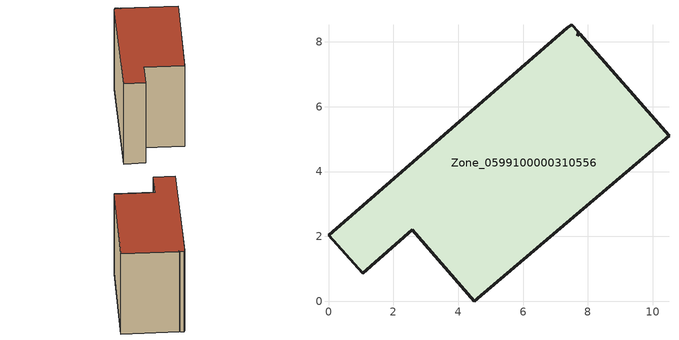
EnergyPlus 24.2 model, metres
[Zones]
Zone_0599100000310556
 floor ground (C_G): 7.75,8.25 10.5,5.11 4.5,0 2.59,2.2 1.06,0.86 0,2.03 7.36,8.44 7.5,8.53 7.69,8.31 7.69,8.19 z0
 wall outside (C_F): 7.36,8.44 0,2.03 1.06,0.86 2.59,2.2 4.5,0 10.5,5.11 7.75,8.25 7.69,8.19 7.69,8.31 7.5,8.53 7.36,8.44 z0:6.81
 roof outside (C_R): 10.5,5.11 7.75,8.25 7.69,8.19 7.69,8.31 7.5,8.53 7.36,8.44 0,2.03 1.06,0.86 2.59,2.2 4.5,0 z6.81
[BUILDING]
Pand.0599100000310556: North Axis=0; Terrain=City; Loads Convergence Tolerance Value=0.04; Temperature Convergence Tolerance Value=0.4; Solar Distribution=FullExterior; Maximum Number of Warmup Days=25; Minimum Number of Warmup Days=1
[Site:Location]
Rotterdam.The.Hague.AP_ZH_NLD Design_Conditions: Latitude=51.96; Longitude=4.45; Time Zone=1; Elevation=-4.5
[SITE:GROUNDTEMPERATURE:BUILDINGSURFACE]
18, 18, 18, 18, 18, 18, 18, 18, 18, 18, 18, 18
[MATERIAL] Thermal Absorptance=0.9; Solar Absorptance=0.7; Visible Absorptance=0.7
Name | Roughness | Thickness | Conductivity | Density | Specific Heat
G.TI.1946 | MediumSmooth | 0.15 | 1 | 540 | 1210
F.TI.1946 | Rough | 0.3 | 0.857143 | 1920 | 840
R.TI.1946 | MediumRough | 0.2 | 0.1 | 1500 | 1000
[CONSTRUCTION]
C_G: G.TI.1946
C_F: F.TI.1946
C_R: R.TI.1946
[ZONE]
Zone_0599100000310556: Type=1; Multiplier=1; Ceiling Height=Autocalculate; Volume=Autocalculate; Floor Area=autocalculate; Part of Total Floor Area=Yes
[ZONEINFILTRATION:DESIGNFLOWRATE]
Infil_Zone_0599100000310556: Zone or ZoneList or Space or SpaceList=Zone_0599100000310556; Schedule=AlwaysOn; Design Flow Rate Calculation Method=Flow/Area; Flow Rate per Floor Area=0.003; Constant Term Coefficient=1; Temperature Term Coefficient=0; Velocity Term Coefficient=0; Velocity Squared Term Coefficient=0
[HVACTEMPLATE:ZONE:IDEALLOADSAIRSYSTEM]
Zone_0599100000310556: Maximum Heating Supply Air Temperature=50; Minimum Cooling Supply Air Temperature=13; Maximum Heating Supply Air Humidity Ratio=0.0156; Minimum Cooling Supply Air Humidity Ratio=0.0077; Heating Limit=NoLimit; Cooling Limit=NoLimit; Dehumidification Control Type=ConstantSensibleHeatRatio; Cooling Sensible Heat Ratio=0.7; Dehumidification Setpoint=60; Humidification Control Type=None; Humidification Setpoint=30; Outdoor Air Method=None; Outdoor Air Flow Rate per Person=0.00944; Outdoor Air Flow Rate per Zone Floor Area=0; Outdoor Air Flow Rate per Zone=0; Demand Controlled Ventilation Type=None; Outdoor Air Economizer Type=NoEconomizer; Heat Recovery Type=None; Sensible Heat Recovery Effectiveness=0.7; Latent Heat Recovery Effectiveness=0.65
[ZONECONTROL:THERMOSTAT]
ThermostatControl_Zone_0599100000310556: Zone or ZoneList=Zone_0599100000310556; Control Type Schedule=DualSetpointControlType; Control 1=Thermostat_Zone_0599100000310556; Temperature Difference Between Cutout And Setpoint=0
[THERMOSTATSETPOINT:DUALSETPOINT]
Thermostat_Zone_0599100000310556: Heating Setpoint Temperature Schedule=HeatingSetpoint_Zone_0599100000310556; Cooling Setpoint Temperature Schedule=CoolingSetpoint_Zone_0599100000310556
[SCHEDULE:COMPACT]
HeatingSetpoint_Zone_0599100000310556: Through: 12/31, For: AllDays, Until: 24:00, 21
CoolingSetpoint_Zone_0599100000310556: Through: 12/31, For: AllDays, Until: 24:00, 24
DualSetpointControlType: Through: 12/31, For: AllDays, Until: 24:00, 4
AlwaysOn: Through: 12/31, For: AllDays, Until: 24:00, 1
